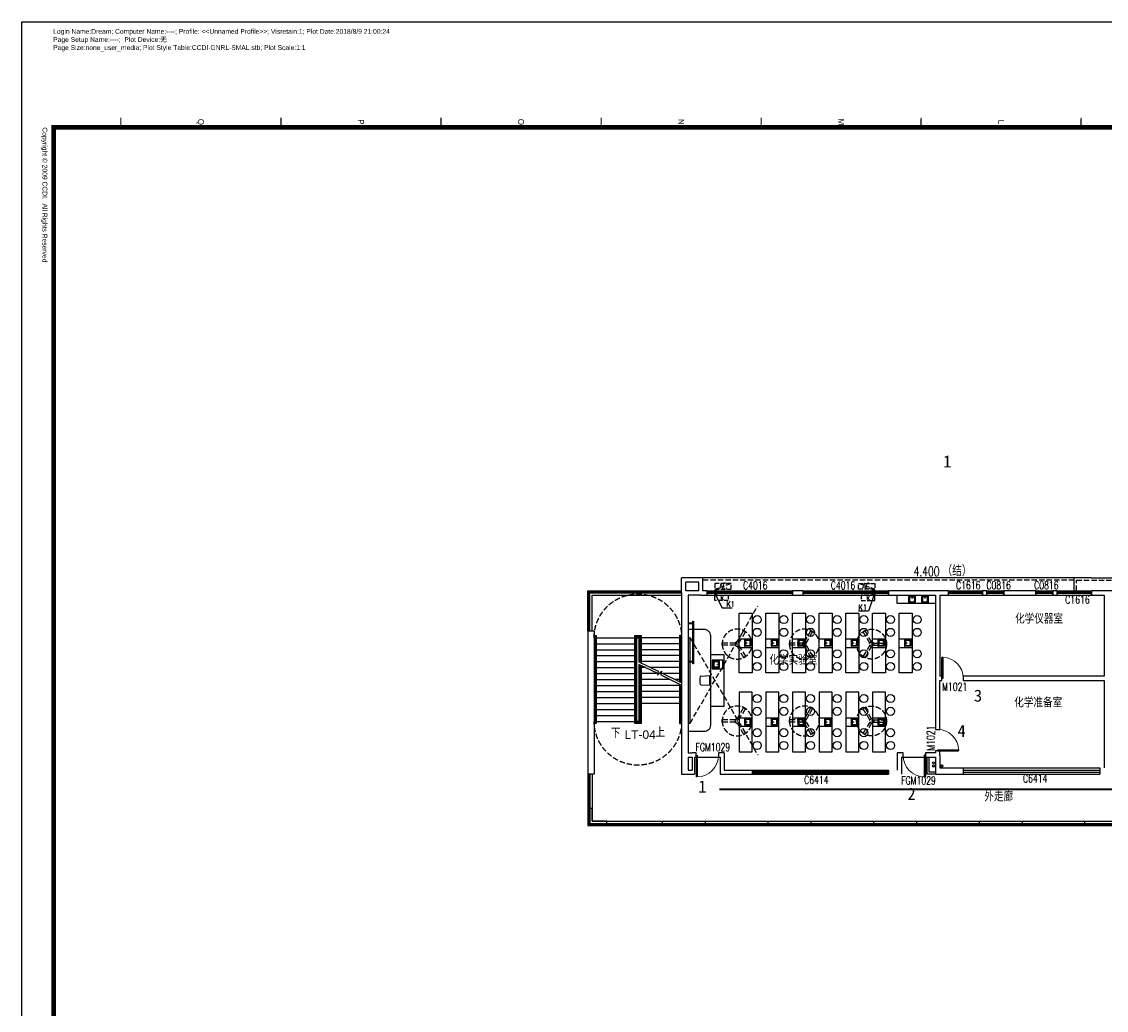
# Model space of a CAD drawing. Extents: x 447078 to 1776277, y 243534 to 519428.
# Drawn here: x 901270 to 952096, y 472886 to 519203 of the extents above; entities that cross this region are included whole.
import ezdxf
from ezdxf.enums import TextEntityAlignment as Align

# ---------------------------------------------------------------- set-up
doc = ezdxf.new("R2010")
doc.units = 0
doc.header["$LTSCALE"] = 1000
doc.header["$MEASUREMENT"] = 0
for name, pattern in [('AP-02-RETAIL$0$DASH', [0.35, 0.25, -0.1]), ('CCDID0GLB00001', [30, 26.5, -1.5, 0.5, -1.5]), ('DASH', [0.35, 0.25, -0.1]), ('HIDDEN3', [1.905, 1.27, -0.635])]:
    doc.linetypes.add(name, pattern=pattern)
doc.layers.get('Defpoints').update_dxf_attribs({"color": 2, "lineweight": 15})
for name, color, linetype in [('A-DOOR', 2, 'Continuous'), ('A-DRAI', 61, 'Continuous'), ('A-EQPM-MECH', 191, 'Continuous'), ('A-FIXT-DASH', 211, 'HIDDEN3'), ('A-FURN', 251, 'Continuous'), ('A-HRAL', 104, 'Continuous'), ('A-HYDR', 1, 'CCDID0GLB00001'), ('A-OVER', 23, 'Continuous'), ('A-STRS', 2, 'Continuous'), ('A-WALL', 140, 'Continuous'), ('A-WIND', 2, 'Continuous'), ('A-WIND-IDEN', 4, 'Continuous'), ('G-0-XREF', 2, 'Continuous'), ('G-ANNO-NOTE', 80, 'Continuous'), ('X-连廊栏杆修改', 43, 'Continuous'), ('图框CCDI_B0GA0+0.00$0$G-ANNO-TEXT', 33, 'Continuous'), ('图框CCDI_B0GA0+0.00$0$G-BORD', 3, 'Continuous'), ('家具', 9, 'Continuous')]:
    doc.layers.add(name, color=color, linetype=linetype)
doc.layers.add('A桥架图层', color=2, linetype='Continuous', lineweight=40)
doc.styles.add('_TCH_DIM', font='SIMPLEX', dxfattribs={"bigfont": 'GBCBIG'})
doc.styles.add('_TCH_WINDOW', font='SIMPLEX', dxfattribs={"height": 3.5, "bigfont": 'GBCBIG'})
doc.styles.add('CCDI_T_G01', font='')
doc.styles.add('CCDI_T_G02', font='simplex.shx', dxfattribs={"width": 0.8, "bigfont": 'zjdz.shx'})
doc.styles.add('CCDI_T_G03', font='')
doc.styles.add('Note$0$CCDI-TOG-02', font='simplex.shx', dxfattribs={"width": 0.8, "bigfont": 'zjdz.shx'})
doc.styles.add('图框CCDI_B0GA0+0.00$0$CCDI_T_G01', font='')
doc.styles.get('CCDI_T_G01').set_extended_font_data('Arial')
doc.styles.get('CCDI_T_G03').set_extended_font_data('SimHei')
doc.styles.get('图框CCDI_B0GA0+0.00$0$CCDI_T_G01').set_extended_font_data('Arial')

# ---------------------------------------------------------------- blocks, each defined once
blk = doc.blocks.new('4500-2')
at = {"layer": 'A-STRS'}
for p, q in [((-2150, 100), (-150, 100)), ((-2150, -180), (-150, -180)), ((-2150, -460), (-150, -460)), ((-2150, -740), (-150, -740)), ((1950, -740), (-50, -740)), ((-2150, -1020), (-150, -1020)), ((-2150, -1300), (-150, -1300)), ((1950, -1020), (-50, -1020)), ((1950, -1300), (-50, -1300)), ((-2150, -1580), (-150, -1580)), ((-2150, -1860), (-150, -1860)), ((1950, -1580), (-50, -1580)), ((1419, -1860), (-50, -1860)), ((1950, -1860), (1648, -1860)), ((-2150, -2140), (-150, -2140)), ((-2150, -2420), (-150, -2420)), ((826, -2140), (-50, -2140)), ((265, -2420), (-50, -2420)), ((1950, -2420), (494, -2420)), ((983, -2140), (889, -2140)), ((1950, -2140), (1071, -2140)), ((-2150, -2700), (-150, -2700)), ((-2150, -2980), (-150, -2980)), ((1950, -2700), (-50, -2700)), ((1950, -2980), (-50, -2980)), ((-2150, -3260), (-150, -3260)), ((-2150, -3540), (-150, -3540)), ((1950, -3260), (-50, -3260)), ((1950, -3540), (-50, -3540)), ((-2150, -3820), (-150, -3820)), ((1950, -3820), (-50, -3820))]:
    blk.add_line(p, q, dxfattribs=at)
for points in [[(-2150, -3920), (-2050, -3920), (-2050, 200), (-2150, 200)], [(-2150, -3870), (-2100, -3870), (-2100, 150), (-2150, 150)], [(50, -2524), (50, 200), (-250, 200), (-250, -3920), (50, -3920), (50, -2635)], [(0, -2548), (0, 150), (-200, 150), (-200, -3870), (0, -3870), (0, -2660)], [(-50, -2573), (-50, 100), (-150, 100), (-150, -3820), (-50, -3820), (-50, -2684)], [(1850, -1651), (1850, 200), (1950, 200)], [(1900, -1627), (1900, 150), (1950, 150)], [(-50, -2684), (847, -2249), (812, -2065), (1005, -2253), (971, -2077), (1950, -1602)], [(1950, -1714), (991, -2179)], [(1950, -3920), (1850, -3920), (1850, -1762)], [(1950, -3870), (1900, -3870), (1900, -1738)], [(827, -2147), (-50, -2573)]]:
    blk.add_lwpolyline(points, dxfattribs=at)
at = {"layer": 'A-STRS', "linetype": 'DASH'}
for centre, start, end in [((-100, 100), 0, 180), ((-100, -3820), 180, 0)]:
    blk.add_arc(centre, 2050, start, end, dxfattribs=at)
blk = doc.blocks.new('图框CCDI_B0GA0+0.00')
at = {"layer": 'Defpoints'}
blk.add_point((0, 0), dxfattribs=at)
at = {"layer": '图框CCDI_B0GA0+0.00$0$G-BORD'}
for p, q in [((3300, 33100), (3050, 33100)), ((3300, 33100), (3050, 33100)), ((3300, 28100), (3050, 28100)), ((3300, 28100), (3050, 28100))]:
    blk.add_line(p, q, dxfattribs=at)
blk.add_lwpolyline([(0, 84100), (118900, 84100), (118900, 0), (0, 0)], close=True, dxfattribs=at)
at = {"layer": '图框CCDI_B0GA0+0.00$0$G-BORD', "const_width": 140}
blk.add_lwpolyline([(3300, 83100), (117900, 83100), (117900, 1000), (3300, 1000)], close=True, dxfattribs=at)
at = {"layer": '图框CCDI_B0GA0+0.00$0$G-BORD', "const_width": 35}
for points in [[(3300, 33100), (3000, 33100)], [(3300, 28100), (3000, 28100)], [(3300, 23100), (3000, 23100)], [(3300, 18100), (3000, 18100)], [(3300, 13100), (3000, 13100)], [(3300, 8100), (3000, 8100)], [(3300, 3100), (3000, 3100)]]:
    blk.add_lwpolyline(points, dxfattribs=at)
at = {"layer": '图框CCDI_B0GA0+0.00$0$G-ANNO-TEXT', "style": '图框CCDI_B0GA0+0.00$0$CCDI_T_G01'}
for s, p in [('L', (3130, 30600)), ('M', (3130, 25600)), ('N', (3130, 20600)), ('O', (3130, 15600)), ('P', (3130, 10600)), ('Q', (3130, 5600))]:
    blk.add_text(s, height=180, dxfattribs=at).set_placement(p, align=Align.MIDDLE_CENTER)
for s, p in [('Login Name:Dream; Computer Name:----; Profile: <<Unnamed Profile>>; Visretain:1; Plot Date:2018/8/9 21:00:24', (378, 985)), ('Page Size:none_user_media; Plot Style Table:CCDI-GNRL-SMAL.stb; Plot Scale:1:1', (883, 982)), ('Page Setup Name:----;  Plot Device:无', (631, 983))]:
    blk.add_text(s, height=150, rotation=90, dxfattribs=at).set_placement(p)
at = {"layer": '图框CCDI_B0GA0+0.00$0$G-ANNO-TEXT', "insert": (3300, 800), "char_height": 150, "width": 6667.42, "attachment_point": 1, "style": '图框CCDI_B0GA0+0.00$0$CCDI_T_G01'}
blk.add_mtext('{\\fArial|b0|i0|c0|p32;Copyright © 2009 CCDI.  All Rights Reserved}', dxfattribs=at)
blk = doc.blocks.new('PSG-LG')
at = {"layer": 'A-DRAI'}
for centre in [(16100, 13341), (16100, 13191)]:
    blk.add_circle(centre, 50, dxfattribs=at)
at = {"layer": 'A-HYDR'}
blk.add_circle((16484, 13191), 50, dxfattribs=at)
at = {"layer": 'A-WALL'}
for points in [[(16200, 12800), (15800, 12800), (15800, 13600)], [(16200, 12900), (15900, 12900), (15900, 13600)]]:
    blk.add_lwpolyline(points, dxfattribs=at)
blk = doc.blocks.new('KT-SWSN')
at = {"layer": 'A-EQPM-MECH', "linetype": 'DASH', "ltscale": 0.8}
blk.add_line((934546, 493315), (935311, 493581), dxfattribs=at)
for points in [[(934546, 493315), (935311, 493315), (935311, 493581), (934546, 493581)], [(935183, 492788), (934546, 492788), (934546, 493038), (935183, 493038)]]:
    blk.add_lwpolyline(points, close=True, dxfattribs=at)
at = {"layer": 'A-EQPM-MECH'}
blk.add_lwpolyline([(934546, 493013), (934646, 493013), (934646, 493263), (934546, 493263)], close=True, dxfattribs=at)
blk.add_lwpolyline([(934596, 493263), (934596, 493013)], dxfattribs=at)
at = {"layer": 'A-FIXT-DASH'}
blk.add_lwpolyline([(934596, 493013), (934887, 492446), (935357, 492446)], dxfattribs=at)
at = {"layer": 'A-EQPM-MECH', "style": '_TCH_DIM', "width": 0.705882}
blk.add_text('AC', height=297.5, dxfattribs=at).set_placement((934762, 493315))
at = {"layer": 'A-EQPM-MECH', "style": 'Note$0$CCDI-TOG-02', "text_generation_flag": 4, "width": 0.8}
blk.add_text('K', height=200, dxfattribs=at).set_placement((934822, 493006))
at = {"layer": 'A-FIXT-DASH', "style": 'CCDI_T_G02', "width": 0.8}
blk.add_text('K1', height=265.8, dxfattribs=at).set_placement((935094, 492483))
blk = doc.blocks.new('dfc-1')
at = {"layer": 'A-FURN', "linetype": 'DASH'}
for p, q in [((0, 100), (306, 630)), ((87, 50), (392, 580)), ((-87, 50), (-698, 50)), ((-87, -50), (-698, -50)), ((0, -100), (306, -630)), ((87, -50), (392, -580))]:
    blk.add_line(p, q, dxfattribs=at)
for radius in [700, 100, 10]:
    blk.add_circle((0, 0), radius, dxfattribs=at)
for start, end in [(55.904, 64.096), (175.904, 184.096), (295.904, 304.096)]:
    blk.add_arc((0, 0), 700, start, end, dxfattribs=at)
blk = doc.blocks.new('sinkt')
at = {"layer": 'A-FURN'}
for p, q in [((101833719, 17376395), (101833219, 17376395)), ((101833219, 17376395), (101833219, 17375995)), ((101833669, 17376345), (101833369, 17376345)), ((101833369, 17376345), (101833369, 17376045)), ((101833369, 17376345), (101833669, 17376345)), ((101833369, 17376329), (101833393, 17376329)), ((101833623, 17376329), (101833393, 17376329)), ((101833403, 17376221), (101833402, 17376216)), ((101833402, 17376216), (101833402, 17376212)), ((101833402, 17376212), (101833402, 17376207)), ((101833402, 17376207), (101833402, 17376204)), ((101833402, 17376204), (101833402, 17376201)), ((101833402, 17376201), (101833402, 17376198)), ((101833402, 17376198), (101833402, 17376196)), ((101833402, 17376196), (101833402, 17376193)), ((101833402, 17376193), (101833402, 17376187)), ((101833402, 17376187), (101833402, 17376181)), ((101833402, 17376181), (101833402, 17376175)), ((101833402, 17376175), (101833402, 17376169)), ((101833404, 17376236), (101833403, 17376230)), ((101833403, 17376230), (101833403, 17376226)), ((101833403, 17376226), (101833403, 17376221)), ((101833405, 17376248), (101833404, 17376242)), ((101833404, 17376242), (101833404, 17376236)), ((101833406, 17376259), (101833405, 17376254)), ((101833405, 17376254), (101833405, 17376248)), ((101833407, 17376269), (101833406, 17376264)), ((101833406, 17376264), (101833406, 17376259)), ((101833408, 17376273), (101833407, 17376269)), ((101833409, 17376278), (101833408, 17376273)), ((101833410, 17376282), (101833409, 17376278)), ((101833412, 17376285), (101833410, 17376282)), ((101833414, 17376288), (101833412, 17376285)), ((101833415, 17376291), (101833414, 17376288)), ((101833418, 17376294), (101833415, 17376291)), ((101833420, 17376296), (101833418, 17376294)), ((101833423, 17376299), (101833420, 17376296)), ((101833425, 17376301), (101833423, 17376299)), ((101833428, 17376303), (101833425, 17376301)), ((101833431, 17376305), (101833428, 17376303)), ((101833435, 17376307), (101833431, 17376305)), ((101833439, 17376309), (101833435, 17376307)), ((101833443, 17376310), (101833439, 17376309)), ((101833448, 17376311), (101833443, 17376310)), ((101833452, 17376312), (101833448, 17376311)), ((101833457, 17376312), (101833452, 17376312)), ((101833463, 17376313), (101833457, 17376312)), ((101833468, 17376314), (101833463, 17376313)), ((101833474, 17376314), (101833468, 17376314)), ((101833479, 17376315), (101833474, 17376314)), ((101833485, 17376315), (101833479, 17376315)), ((101833494, 17376316), (101833485, 17376315)), ((101833503, 17376316), (101833494, 17376316)), ((101833513, 17376316), (101833503, 17376316)), ((101833522, 17376316), (101833513, 17376316)), ((101833532, 17376316), (101833522, 17376316)), ((101833535, 17376316), (101833532, 17376316)), ((101833538, 17376316), (101833535, 17376316)), ((101833541, 17376316), (101833538, 17376316)), ((101833544, 17376316), (101833541, 17376316)), ((101833547, 17376316), (101833544, 17376316)), ((101833552, 17376315), (101833547, 17376316)), ((101833556, 17376315), (101833552, 17376315)), ((101833560, 17376315), (101833556, 17376315)), ((101833564, 17376315), (101833560, 17376315)), ((101833568, 17376314), (101833564, 17376315)), ((101833573, 17376314), (101833568, 17376314)), ((101833578, 17376314), (101833573, 17376314)), ((101833583, 17376313), (101833578, 17376314)), ((101833587, 17376313), (101833583, 17376313)), ((101833592, 17376312), (101833587, 17376313)), ((101833595, 17376312), (101833592, 17376312)), ((101833599, 17376311), (101833595, 17376312)), ((101833602, 17376310), (101833599, 17376311)), ((101833605, 17376309), (101833602, 17376310)), ((101833608, 17376307), (101833605, 17376309)), ((101833611, 17376306), (101833608, 17376307)), ((101833613, 17376304), (101833611, 17376306)), ((101833616, 17376302), (101833613, 17376304)), ((101833618, 17376300), (101833616, 17376302)), ((101833620, 17376297), (101833618, 17376300)), ((101833622, 17376295), (101833620, 17376297)), ((101833624, 17376292), (101833622, 17376295)), ((101833625, 17376290), (101833624, 17376292)), ((101833627, 17376287), (101833625, 17376290)), ((101833628, 17376284), (101833627, 17376287)), ((101833629, 17376280), (101833628, 17376284)), ((101833630, 17376276), (101833629, 17376280)), ((101833631, 17376272), (101833630, 17376276)), ((101833631, 17376268), (101833631, 17376272)), ((101833632, 17376264), (101833631, 17376268)), ((101833633, 17376257), (101833632, 17376264)), ((101833634, 17376250), (101833633, 17376257)), ((101833634, 17376243), (101833634, 17376250)), ((101833635, 17376236), (101833634, 17376243)), ((101833636, 17376229), (101833635, 17376236)), ((101833636, 17376222), (101833636, 17376229)), ((101833637, 17376215), (101833636, 17376222)), ((101833636, 17376176), (101833637, 17376180)), ((101833636, 17376172), (101833636, 17376176)), ((101833637, 17376207), (101833637, 17376215)), ((101833637, 17376200), (101833637, 17376207)), ((101833637, 17376193), (101833637, 17376200)), ((101833637, 17376189), (101833637, 17376193)), ((101833637, 17376184), (101833637, 17376189)), ((101833637, 17376180), (101833637, 17376184)), ((101833654, 17376195), (101833654, 17376298)), ((101833654, 17376195), (101833654, 17376091)), ((101833669, 17376045), (101833669, 17376345)), ((101833669, 17376345), (101833669, 17376045)), ((101833719, 17375995), (101833719, 17376395)), ((101833219, 17375995), (101833719, 17375995)), ((101833369, 17376060), (101833393, 17376060)), ((101833369, 17376045), (101833669, 17376045)), ((101833369, 17376045), (101833393, 17376045)), ((101833623, 17376060), (101833393, 17376060)), ((101833669, 17376045), (101833393, 17376045)), ((101833402, 17376169), (101833403, 17376163)), ((101833403, 17376163), (101833403, 17376157)), ((101833403, 17376157), (101833403, 17376151)), ((101833403, 17376151), (101833404, 17376145)), ((101833404, 17376145), (101833404, 17376139)), ((101833404, 17376139), (101833404, 17376133)), ((101833404, 17376133), (101833405, 17376127)), ((101833405, 17376127), (101833406, 17376121)), ((101833406, 17376121), (101833406, 17376115)), ((101833406, 17376115), (101833408, 17376109)), ((101833408, 17376109), (101833410, 17376103)), ((101833410, 17376103), (101833412, 17376099)), ((101833412, 17376099), (101833414, 17376095)), ((101833414, 17376095), (101833417, 17376091)), ((101833417, 17376091), (101833420, 17376088)), ((101833420, 17376088), (101833424, 17376085)), ((101833424, 17376085), (101833430, 17376082)), ((101833430, 17376082), (101833436, 17376079)), ((101833436, 17376079), (101833443, 17376077)), ((101833443, 17376077), (101833450, 17376076)), ((101833450, 17376076), (101833457, 17376075)), ((101833457, 17376075), (101833464, 17376075)), ((101833464, 17376075), (101833472, 17376074)), ((101833472, 17376074), (101833479, 17376074)), ((101833479, 17376074), (101833486, 17376074)), ((101833486, 17376074), (101833493, 17376074)), ((101833493, 17376074), (101833501, 17376073)), ((101833501, 17376073), (101833509, 17376073)), ((101833509, 17376073), (101833516, 17376073)), ((101833516, 17376073), (101833524, 17376073)), ((101833524, 17376073), (101833531, 17376073)), ((101833531, 17376073), (101833538, 17376074)), ((101833538, 17376074), (101833545, 17376074)), ((101833545, 17376074), (101833552, 17376074)), ((101833552, 17376074), (101833558, 17376075)), ((101833558, 17376075), (101833565, 17376075)), ((101833565, 17376075), (101833570, 17376076)), ((101833570, 17376076), (101833575, 17376076)), ((101833575, 17376076), (101833580, 17376076)), ((101833580, 17376076), (101833585, 17376077)), ((101833585, 17376077), (101833590, 17376077)), ((101833590, 17376077), (101833593, 17376078)), ((101833593, 17376078), (101833597, 17376078)), ((101833597, 17376078), (101833600, 17376079)), ((101833600, 17376079), (101833604, 17376081)), ((101833604, 17376081), (101833607, 17376082)), ((101833607, 17376082), (101833609, 17376083)), ((101833609, 17376083), (101833611, 17376085)), ((101833611, 17376085), (101833613, 17376086)), ((101833613, 17376086), (101833615, 17376088)), ((101833615, 17376088), (101833617, 17376090)), ((101833617, 17376090), (101833619, 17376093)), ((101833619, 17376093), (101833622, 17376095)), ((101833622, 17376095), (101833624, 17376098)), ((101833624, 17376098), (101833626, 17376101)), ((101833626, 17376101), (101833627, 17376105)), ((101833627, 17376105), (101833629, 17376109)), ((101833629, 17376109), (101833630, 17376114)), ((101833630, 17376114), (101833631, 17376118)), ((101833631, 17376123), (101833632, 17376128)), ((101833631, 17376118), (101833631, 17376123)), ((101833632, 17376131), (101833633, 17376135)), ((101833632, 17376128), (101833632, 17376131)), ((101833633, 17376135), (101833634, 17376139)), ((101833634, 17376142), (101833635, 17376146)), ((101833634, 17376139), (101833634, 17376142)), ((101833635, 17376151), (101833636, 17376156)), ((101833635, 17376146), (101833635, 17376151)), ((101833636, 17376167), (101833636, 17376172)), ((101833636, 17376161), (101833636, 17376167)), ((101833636, 17376156), (101833636, 17376161))]:
    blk.add_line(p, q, dxfattribs=at)
for centre, radius in [((101833393, 17376314), 9.18), ((101833457, 17376195), 15.3)]:
    blk.add_circle(centre, radius, dxfattribs=at)
for centre, start, end in [((101833623, 17376298), 0, 90), ((101833623, 17376091), 270, 0)]:
    blk.add_arc(centre, 30.9, start, end, dxfattribs=at)
blk = doc.blocks.new('CHAIR4')
at = {"layer": 'A-FURN'}
for p, q in [((-449, 226), (0, 248)), ((0, 248), (0, -248)), ((-449, -226), (0, -248))]:
    blk.add_line(p, q, dxfattribs=at)
for centre, radius, start, end in [((267, 0), 767, 164.2925, 195.7075), ((-447, 201), 25, 92.8624, 164.2925), ((-447, -201), 25, 195.7075, 267.1376)]:
    blk.add_arc(centre, radius, start, end, dxfattribs=at)
blk = doc.blocks.new('sinks')
at = {"layer": 'A-FURN'}
for p, q in [((101861908, 17372404), (101861908, 17372383)), ((101861908, 17372154), (101861908, 17372383)), ((101862158, 17372154), (101861908, 17372154)), ((101861921, 17372192), (101861921, 17372404)), ((101861933, 17372318), (101861932, 17372312)), ((101861932, 17372312), (101861932, 17372306)), ((101861932, 17372306), (101861932, 17372300)), ((101861932, 17372300), (101861932, 17372294)), ((101861932, 17372294), (101861932, 17372287)), ((101861932, 17372287), (101861932, 17372281)), ((101861932, 17372281), (101861932, 17372275)), ((101861932, 17372275), (101861932, 17372269)), ((101861932, 17372269), (101861932, 17372263)), ((101861932, 17372263), (101861932, 17372257)), ((101861932, 17372257), (101861933, 17372252)), ((101861934, 17372336), (101861933, 17372330)), ((101861933, 17372330), (101861933, 17372324)), ((101861933, 17372324), (101861933, 17372318)), ((101861933, 17372252), (101861933, 17372246)), ((101861933, 17372246), (101861933, 17372240)), ((101861933, 17372240), (101861934, 17372236)), ((101861935, 17372342), (101861934, 17372336)), ((101861934, 17372236), (101861934, 17372232)), ((101861934, 17372232), (101861934, 17372228)), ((101861934, 17372228), (101861935, 17372224)), ((101861937, 17372348), (101861935, 17372342)), ((101861935, 17372224), (101861935, 17372220)), ((101861935, 17372220), (101861935, 17372217)), ((101861935, 17372217), (101861936, 17372214)), ((101861936, 17372214), (101861937, 17372211)), ((101861939, 17372353), (101861937, 17372348)), ((101861937, 17372211), (101861938, 17372208)), ((101861938, 17372208), (101861939, 17372206)), ((101861942, 17372358), (101861939, 17372353)), ((101861939, 17372206), (101861940, 17372204)), ((101861940, 17372204), (101861941, 17372202)), ((101861941, 17372202), (101861943, 17372200)), ((101861944, 17372361), (101861942, 17372358)), ((101861943, 17372200), (101861944, 17372199)), ((101861947, 17372364), (101861944, 17372361)), ((101861944, 17372199), (101861946, 17372197)), ((101861946, 17372197), (101861948, 17372195)), ((101862033, 17372167), (101861946, 17372167)), ((101861950, 17372366), (101861947, 17372364)), ((101861948, 17372195), (101861950, 17372193)), ((101861953, 17372368), (101861950, 17372366)), ((101861950, 17372193), (101861953, 17372191)), ((101861956, 17372370), (101861953, 17372368)), ((101861953, 17372191), (101861955, 17372190)), ((101861955, 17372190), (101861958, 17372189)), ((101861961, 17372371), (101861956, 17372370)), ((101861958, 17372189), (101861962, 17372187)), ((101861966, 17372372), (101861961, 17372371)), ((101861962, 17372187), (101861965, 17372186)), ((101861965, 17372186), (101861969, 17372186)), ((101861971, 17372373), (101861966, 17372372)), ((101861969, 17372186), (101861973, 17372185)), ((101861976, 17372374), (101861971, 17372373)), ((101861973, 17372185), (101861977, 17372185)), ((101861981, 17372374), (101861976, 17372374)), ((101861977, 17372185), (101861980, 17372184)), ((101861980, 17372184), (101861983, 17372184)), ((101861986, 17372374), (101861981, 17372374)), ((101861983, 17372184), (101861986, 17372183)), ((101861991, 17372375), (101861986, 17372374)), ((101861986, 17372183), (101861989, 17372183)), ((101861989, 17372183), (101861992, 17372182)), ((101861997, 17372375), (101861991, 17372375)), ((101861992, 17372182), (101861997, 17372182)), ((101862002, 17372375), (101861997, 17372375)), ((101861997, 17372182), (101862001, 17372182)), ((101862001, 17372182), (101862005, 17372181)), ((101862007, 17372376), (101862002, 17372375)), ((101862005, 17372181), (101862009, 17372181)), ((101862012, 17372376), (101862007, 17372376)), ((101862009, 17372181), (101862014, 17372181)), ((101862017, 17372376), (101862012, 17372376)), ((101862014, 17372181), (101862017, 17372181)), ((101862021, 17372376), (101862017, 17372376)), ((101862017, 17372181), (101862021, 17372181)), ((101862026, 17372376), (101862021, 17372376)), ((101862021, 17372181), (101862024, 17372180)), ((101862024, 17372180), (101862028, 17372180)), ((101862031, 17372376), (101862026, 17372376)), ((101862028, 17372180), (101862031, 17372180)), ((101862034, 17372376), (101862031, 17372376)), ((101862031, 17372180), (101862037, 17372180)), ((101862033, 17372167), (101862119, 17372167)), ((101862036, 17372376), (101862034, 17372376)), ((101862038, 17372376), (101862036, 17372376)), ((101862037, 17372180), (101862043, 17372180)), ((101862041, 17372376), (101862038, 17372376)), ((101862043, 17372376), (101862041, 17372376)), ((101862047, 17372376), (101862043, 17372376)), ((101862043, 17372180), (101862050, 17372180)), ((101862051, 17372376), (101862047, 17372376)), ((101862050, 17372180), (101862056, 17372181)), ((101862055, 17372376), (101862051, 17372376)), ((101862059, 17372376), (101862055, 17372376)), ((101862056, 17372181), (101862062, 17372181)), ((101862063, 17372375), (101862059, 17372376)), ((101862062, 17372181), (101862068, 17372182)), ((101862067, 17372375), (101862063, 17372375)), ((101862072, 17372374), (101862067, 17372375)), ((101862068, 17372182), (101862073, 17372183)), ((101862077, 17372374), (101862072, 17372374)), ((101862073, 17372183), (101862079, 17372183)), ((101862082, 17372373), (101862077, 17372374)), ((101862079, 17372183), (101862085, 17372184)), ((101862087, 17372373), (101862082, 17372373)), ((101862085, 17372184), (101862090, 17372185)), ((101862091, 17372373), (101862087, 17372373)), ((101862090, 17372185), (101862094, 17372185)), ((101862094, 17372372), (101862091, 17372373)), ((101862098, 17372371), (101862094, 17372372)), ((101862094, 17372185), (101862097, 17372185)), ((101862097, 17372185), (101862101, 17372186)), ((101862102, 17372371), (101862098, 17372371)), ((101862101, 17372186), (101862104, 17372187)), ((101862106, 17372369), (101862102, 17372371)), ((101862104, 17372187), (101862107, 17372188)), ((101862108, 17372368), (101862106, 17372369)), ((101862107, 17372188), (101862110, 17372189)), ((101862111, 17372367), (101862108, 17372368)), ((101862110, 17372189), (101862112, 17372190)), ((101862113, 17372365), (101862111, 17372367)), ((101862112, 17372190), (101862114, 17372192)), ((101862115, 17372363), (101862113, 17372365)), ((101862114, 17372192), (101862116, 17372193)), ((101862117, 17372361), (101862115, 17372363)), ((101862116, 17372193), (101862119, 17372195)), ((101862120, 17372359), (101862117, 17372361)), ((101862119, 17372195), (101862120, 17372197)), ((101862122, 17372357), (101862120, 17372359)), ((101862120, 17372197), (101862122, 17372198)), ((101862123, 17372354), (101862122, 17372357)), ((101862122, 17372198), (101862124, 17372200)), ((101862125, 17372352), (101862123, 17372354)), ((101862124, 17372200), (101862125, 17372202)), ((101862127, 17372349), (101862125, 17372352)), ((101862125, 17372202), (101862127, 17372204)), ((101862128, 17372345), (101862127, 17372349)), ((101862127, 17372204), (101862128, 17372207)), ((101862129, 17372342), (101862128, 17372345)), ((101862128, 17372207), (101862129, 17372210)), ((101862130, 17372338), (101862129, 17372342)), ((101862129, 17372210), (101862130, 17372212)), ((101862130, 17372334), (101862130, 17372338)), ((101862131, 17372330), (101862130, 17372334)), ((101862130, 17372215), (101862131, 17372218)), ((101862130, 17372212), (101862130, 17372215)), ((101862132, 17372326), (101862131, 17372330)), ((101862131, 17372222), (101862132, 17372226)), ((101862131, 17372218), (101862131, 17372222)), ((101862132, 17372321), (101862132, 17372326)), ((101862132, 17372317), (101862132, 17372321)), ((101862133, 17372312), (101862132, 17372317)), ((101862132, 17372234), (101862133, 17372238)), ((101862132, 17372230), (101862132, 17372234)), ((101862132, 17372226), (101862132, 17372230)), ((101862133, 17372307), (101862133, 17372312)), ((101862134, 17372300), (101862133, 17372307)), ((101862133, 17372252), (101862134, 17372255)), ((101862133, 17372248), (101862133, 17372252)), ((101862133, 17372245), (101862133, 17372248)), ((101862133, 17372241), (101862133, 17372245)), ((101862133, 17372238), (101862133, 17372241)), ((101862134, 17372292), (101862134, 17372300)), ((101862134, 17372284), (101862134, 17372292)), ((101862134, 17372276), (101862134, 17372284)), ((101862134, 17372268), (101862134, 17372276)), ((101862134, 17372266), (101862134, 17372268)), ((101862134, 17372263), (101862134, 17372266)), ((101862134, 17372260), (101862134, 17372263)), ((101862134, 17372258), (101862134, 17372260)), ((101862134, 17372255), (101862134, 17372258)), ((101862145, 17372192), (101862145, 17372404)), ((101862158, 17372404), (101862158, 17372154))]:
    blk.add_line(p, q, dxfattribs=at)
blk.add_lwpolyline([(101862158, 17372404), (101861908, 17372404)], dxfattribs=at)
for centre, radius in [((101862033, 17372330), 12.8), ((101862132, 17372383), 7.65)]:
    blk.add_circle(centre, radius, dxfattribs=at)
for centre, start, end in [((101861946, 17372192), 180, 270), ((101862119, 17372192), 270, 0)]:
    blk.add_arc(centre, 25.7, start, end, dxfattribs=at)
blk = doc.blocks.new('HXSYS')
at = {"layer": 'A-FURN'}
for p, q in [((700, 2050), (1300, 2050)), ((1950, 2050), (2550, 2050)), ((3200, 2050), (3800, 2050)), ((4450, 2050), (5050, 2050)), ((5700, 2050), (6300, 2050)), ((6950, 2050), (7550, 2050)), ((8200, 2050), (8800, 2050)), ((700, 1650), (1300, 1650)), ((1950, 1650), (2550, 1650)), ((3200, 1650), (3800, 1650)), ((4450, 1650), (5050, 1650)), ((5700, 1650), (6300, 1650)), ((6950, 1650), (7550, 1650)), ((8200, 1650), (8800, 1650)), ((700, -1650), (1300, -1650)), ((1950, -1650), (2550, -1650)), ((3200, -1650), (3800, -1650)), ((4450, -1650), (5050, -1650)), ((5700, -1650), (6300, -1650)), ((6950, -1650), (7550, -1650)), ((700, -2050), (1300, -2050)), ((1950, -2050), (2550, -2050)), ((3200, -2050), (3800, -2050)), ((4450, -2050), (5050, -2050)), ((5700, -2050), (6300, -2050)), ((6950, -2050), (7550, -2050))]:
    blk.add_line(p, q, dxfattribs=at)
for points in [[(1300, 3250), (1300, 450), (700, 450), (700, 3250)], [(2550, 3250), (2550, 450), (1950, 450), (1950, 3250)], [(3800, 3250), (3800, 450), (3200, 450), (3200, 3250)], [(5050, 3250), (5050, 450), (4450, 450), (4450, 3250)], [(6300, 3250), (6300, 450), (5700, 450), (5700, 3250)], [(7550, 3250), (7550, 450), (6950, 450), (6950, 3250)], [(8800, 3250), (8800, 450), (8200, 450), (8200, 3250)], [(-1700, 2785), (-1700, 2765), (-1470, 2765), (-1470, 2785)], [(-1450, 2875), (-1450, 875), (-1470, 875), (-1470, 2875)], [(-1600, -1900), (-1600, 2100), (-1700, 2100), (-1700, -1900)], [(0, 1300), (-650, 1300), (-650, -1100), (0, -1100)], [(-1700, 985), (-1700, 965), (-1470, 965), (-1470, 985)], [(1300, -3250), (1300, -450), (700, -450), (700, -3250)], [(2550, -3250), (2550, -450), (1950, -450), (1950, -3250)], [(3800, -3250), (3800, -450), (3200, -450), (3200, -3250)], [(5050, -3250), (5050, -450), (4450, -450), (4450, -3250)], [(6300, -3250), (6300, -450), (5700, -450), (5700, -3250)], [(7550, -3250), (7550, -450), (6950, -450), (6950, -3250)]]:
    blk.add_lwpolyline(points, close=True, dxfattribs=at)
for centre in [(1540, 2950), (2790, 2950), (4040, 2950), (5290, 2950), (6540, 2950), (7790, 2950), (9040, 2950), (1540, 2350), (2790, 2350), (4040, 2350), (5290, 2350), (6540, 2350), (7790, 2350), (9040, 2350), (1540, 1350), (2790, 1350), (4040, 1350), (5290, 1350), (6540, 1350), (7790, 1350), (9040, 1350), (1540, 750), (2790, 750), (4040, 750), (5290, 750), (6540, 750), (7790, 750), (9040, 750), (1540, -750), (2790, -750), (4040, -750), (5290, -750), (6540, -750), (7790, -750), (1540, -1350), (2790, -1350), (4040, -1350), (5290, -1350), (6540, -1350), (7790, -1350), (1540, -2350), (2790, -2350), (4040, -2350), (5290, -2350), (6540, -2350), (7790, -2350), (1540, -2950), (2790, -2950), (4040, -2950), (5290, -2950), (6540, -2950), (7790, -2950)]:
    blk.add_circle(centre, 190, dxfattribs=at)
at = {"layer": '家具', "linetype": 'DASH'}
for points in [[(-1600, -1900), (1572, 3594)], [(-1600, 2100), (1572, -3394)]]:
    blk.add_lwpolyline(points, dxfattribs=at)
at = {"layer": '家具'}
blk.add_lwpolyline([(-1700, 2500), (-950, 2500, -0.414214), (-650, 2200), (-650, -2000, -0.414214), (-950, -2300), (-1700, -2300)], format="xyb", dxfattribs=at)
at = {"layer": 'A-FURN', "extrusion": (0, 0, -1), "zscale": -1, "rotation": 180}
for p in [(-600, 1800), (-3750, 1800), (-600, -1800), (-3750, -1800)]:
    blk.add_blockref('dfc-1', p, dxfattribs=at)
at = {"layer": 'A-FURN', "rotation": 180}
for name, p in [('dfc-1', (6900, 1800)), ('sinkt', (101833144, 17377045)), ('dfc-1', (6900, -1800))]:
    blk.add_blockref(name, p, dxfattribs=at)
at = {"layer": 'A-FURN', "xscale": 1.19999985396862, "yscale": 1.19999985396862, "zscale": 1.19999985396862, "rotation": 90}
for p in [(20847832, -122232575), (20849082, -122232575), (20850332, -122232575), (20851582, -122232575), (20852832, -122232575), (20854082, -122232575), (20855332, -122232575), (20847832, -122236275), (20849082, -122236275), (20850332, -122236275), (20851582, -122236275), (20852832, -122236275), (20854082, -122236275)]:
    blk.add_blockref('sinks', p, dxfattribs=at)
at = {"layer": 'A-FURN', "xscale": 0.9000000059604645, "yscale": 0.9000000059604645, "zscale": 0.9000000059604645}
blk.add_blockref('CHAIR4', (-700, 100), dxfattribs=at)
blk = doc.blocks.new('bc-kty')
at = {"layer": 'A-EQPM-MECH', "linetype": 'DASH', "ltscale": 0.8}
blk.add_line((100, 176), (-665, 443), dxfattribs=at)
for points in [[(100, 176), (-665, 176), (-665, 443), (100, 443)], [(-538, -350), (100, -350), (100, -100), (-538, -100)]]:
    blk.add_lwpolyline(points, close=True, dxfattribs=at)
at = {"layer": 'A-EQPM-MECH'}
blk.add_lwpolyline([(100, -125), (0, -125), (0, 125), (100, 125)], close=True, dxfattribs=at)
blk.add_lwpolyline([(50, 125), (50, -125)], dxfattribs=at)
at = {"layer": 'A-FIXT-DASH'}
blk.add_lwpolyline([(50, -125), (-194, -849), (-664, -849)], dxfattribs=at)
at = {"layer": 'A-EQPM-MECH', "style": '_TCH_DIM', "width": 0.705882}
blk.add_text('AC', height=297.5, dxfattribs=at).set_placement((-487, 176))
at = {"layer": 'A-EQPM-MECH', "style": 'Note$0$CCDI-TOG-02', "text_generation_flag": 4, "width": 0.8}
blk.add_text('K', height=200, dxfattribs=at).set_placement((-284, -132))
at = {"layer": 'A-FIXT-DASH', "style": 'CCDI_T_G02', "width": 0.8}
blk.add_text('K1', height=265.8, dxfattribs=at).set_placement((-664, -812))
blk = doc.blocks.new('LGEET2423')
at = {"layer": 'X-连廊栏杆修改'}
blk.add_lwpolyline([(900, 0), (900, 200), (200, 200), (200, 800), (0, 800)], dxfattribs=at)
for points in [[(3500, 200), (5500, 200), (5500, 0), (3500, 0)], [(8450, 200), (10450, 200), (10450, 0), (8450, 0)], [(13400, 200), (15400, 200), (15400, 0), (13400, 0)], [(18350, 200), (20350, 200), (20350, 0), (18350, 0)], [(23300, 200), (25300, 200), (25300, 0), (23300, 0)]]:
    blk.add_lwpolyline(points, close=True, dxfattribs=at)
blk = doc.blocks.new('$DorLib2D$00000001')
for p, q in [((0.45, 0.975), (0.5, 0.975)), ((0.45, 0), (0.45, 0.975)), ((0.5, 0), (0.5, 0.975)), ((0.5, 0), (0.45, 0))]:
    blk.add_line(p, q)
at = {"lineweight": 13}
blk.add_arc((0.475, 0), 0.975, 91.4693, 180, dxfattribs=at)
blk = doc.blocks.new('$TCHSYS$WIN2D')
for p, q in [((-0.5, 0.5), (0.5, 0.5)), ((-0.5, 0.5), (-0.5, -0.5)), ((0.5, 0.5), (0.5, -0.5)), ((0.5, 0.167), (-0.5, 0.167)), ((0.5, -0.167), (-0.5, -0.167)), ((-0.5, -0.5), (0.5, -0.5))]:
    blk.add_line(p, q)

msp = doc.modelspace()

# ---------------------------------------------------------------- linework, layer by layer
at = {"layer": 'A-DOOR'}
for p, q in [((932870.6, 484741.4), (933920.6, 484741.4)), ((942570.6, 484741.4), (943620.6, 484741.4))]:
    msp.add_line(p, q, dxfattribs=at)
at = {"layer": 'A-FURN'}
msp.add_lwpolyline([(944095.6, 492341.4), (944095.6, 491941.4), (942295.6, 491941.4), (942295.6, 492341.4)], dxfattribs=at)
at = {"layer": 'A-HRAL'}
for points in [[(927845.6, 490641.4), (927845.6, 492491.4), (932195.6, 492491.4)], [(927845.6, 490641.4), (927845.6, 492491.4), (932195.6, 492491.4)], [(927895.6, 490641.4), (927895.6, 492441.4), (932195.6, 492441.4)], [(927895.6, 490641.4), (927895.6, 492441.4), (932195.6, 492441.4)], [(927845.6, 483941.4), (927845.6, 481591.4), (984795.6, 481591.4)], [(927895.6, 483941.4), (927895.6, 481641.4), (984795.6, 481641.4)]]:
    msp.add_lwpolyline(points, dxfattribs=at)
at = {"layer": 'A-OVER'}
for p, q in [((951395.6, 493141.4), (933195.6, 493141.4)), ((950595.6, 492541.4), (950595.6, 493141.4)), ((951395.6, 493141.4), (989795.6, 493141.4))]:
    msp.add_line(p, q, dxfattribs=at)
at = {"layer": 'A-OVER', "linetype": 'AP-02-RETAIL$0$DASH'}
for p, q in [((950595.6, 493041.4), (933195.6, 493041.4)), ((950695.6, 493041.4), (989795.6, 493041.4)), ((950695.6, 492541.4), (950695.6, 493041.4))]:
    msp.add_line(p, q, dxfattribs=at)
at = {"layer": 'A-OVER'}
for points in [[(927795.6, 490641.4), (927795.6, 492541.4), (932195.6, 492541.4)], [(927795.6, 490641.4), (927795.6, 492541.4), (932195.6, 492541.4)], [(927995.6, 490641.4), (927995.6, 492341.4), (932195.6, 492341.4)], [(927795.6, 483941.4), (927795.6, 481541.4), (984795.6, 481541.4)], [(927995.6, 483941.4), (927995.6, 481741.4), (928695.6, 481741.4)], [(927995.6, 483941.4), (927995.6, 481741.4), (984795.6, 481741.4)], [(931295.6, 481741.4), (933295.6, 481741.4)], [(936245.6, 481741.4), (938245.6, 481741.4)], [(941195.6, 481741.4), (943195.6, 481741.4)], [(946145.6, 481741.4), (948145.6, 481741.4)], [(951095.6, 481741.4), (953095.6, 481741.4)]]:
    msp.add_lwpolyline(points, dxfattribs=at)
at = {"layer": 'A-WALL'}
for p, q in [((932195.6, 492441.4), (932195.6, 493141.4)), ((933195.6, 493141.4), (932195.6, 493141.4)), ((933195.6, 492541.4), (933195.6, 493141.4)), ((932395.6, 492541.4), (932395.6, 492941.4)), ((932995.6, 492941.4), (932395.6, 492941.4)), ((932995.6, 492541.4), (932395.6, 492541.4)), ((932995.6, 492541.4), (932995.6, 492941.4)), ((933395.6, 492541.4), (933195.6, 492541.4)), ((933395.6, 492341.4), (933395.6, 492541.4)), ((937895.6, 492541.4), (937395.6, 492541.4)), ((937395.6, 492541.4), (937395.6, 492341.4)), ((937895.6, 492341.4), (937895.6, 492541.4)), ((944195.6, 492541.4), (941895.6, 492541.4)), ((941895.6, 492541.4), (941895.6, 492341.4)), ((944695.6, 492541.4), (944195.6, 492541.4)), ((944695.6, 492341.4), (944695.6, 492541.4)), ((946495.6, 492541.4), (946295.6, 492541.4)), ((946295.6, 492541.4), (946295.6, 492341.4)), ((946495.6, 492341.4), (946495.6, 492541.4)), ((948795.6, 492541.4), (947295.6, 492541.4)), ((947295.6, 492541.4), (947295.6, 492341.4)), ((948795.6, 492341.4), (948795.6, 492541.4)), ((949795.6, 492541.4), (949595.6, 492541.4)), ((949595.6, 492541.4), (949595.6, 492341.4)), ((949795.6, 492341.4), (949795.6, 492541.4)), ((952095.6, 492541.4), (951395.6, 492541.4)), ((951395.6, 492541.4), (951395.6, 492341.4)), ((952795.6, 492541.4), (952095.6, 492541.4)), ((932195.6, 492441.4), (932195.6, 492441.4)), ((932195.6, 492441.4), (932195.6, 484841.4)), ((932495.6, 492341.4), (932495.6, 484941.4)), ((933095.6, 492341.4), (932495.6, 492341.4)), ((933095.6, 492341.4), (933395.6, 492341.4)), ((937395.6, 492341.4), (937895.6, 492341.4)), ((941895.6, 492341.4), (944095.6, 492341.4)), ((944095.6, 492341.4), (944095.6, 488441.4)), ((944295.6, 492341.4), (944295.6, 488541.4)), ((944295.6, 492341.4), (944695.6, 492341.4)), ((946295.6, 492341.4), (946495.6, 492341.4)), ((947295.6, 492341.4), (948795.6, 492341.4)), ((949595.6, 492341.4), (949795.6, 492341.4)), ((951395.6, 492341.4), (951995.6, 492341.4)), ((951995.6, 492341.4), (951995.6, 488541.4)), ((927795.6, 490641.4), (927795.6, 483941.4)), ((928095.6, 490641.4), (927795.6, 490641.4)), ((928095.6, 490641.4), (928095.6, 483941.4)), ((944095.6, 488441.4), (944095.6, 486041.4)), ((944395.6, 488541.4), (944295.6, 488541.4)), ((944395.6, 488341.4), (944395.6, 488541.4)), ((951995.6, 488541.4), (945395.6, 488541.4)), ((945395.6, 488541.4), (945395.6, 488341.4)), ((944295.6, 488341.4), (944395.6, 488341.4)), ((944295.6, 486041.4), (944295.6, 488341.4)), ((945395.6, 488341.4), (951995.6, 488341.4)), ((951995.6, 488341.4), (951995.6, 484241.4)), ((944095.6, 486041.4), (944295.6, 486041.4)), ((932495.6, 484941.4), (932695.6, 484941.4)), ((932870.6, 484941.4), (932695.6, 484941.4)), ((932870.6, 484741.4), (932870.6, 484941.4)), ((934195.6, 484941.4), (933920.6, 484941.4)), ((933920.6, 484941.4), (933920.6, 484741.4)), ((934195.6, 484941.4), (934195.6, 484141.4)), ((942295.6, 484941.4), (942295.6, 484141.4)), ((942570.6, 484941.4), (942295.6, 484941.4)), ((942570.6, 484741.4), (942570.6, 484941.4)), ((944095.6, 484941.4), (943620.6, 484941.4)), ((943620.6, 484941.4), (943620.6, 484741.4)), ((944295.6, 485041.4), (944095.6, 485041.4)), ((944095.6, 485041.4), (944095.6, 484941.4)), ((944295.6, 484841.4), (944295.6, 485041.4)), ((932195.6, 484841.4), (932195.6, 483941.4)), ((932495.6, 484741.4), (932495.6, 484141.4)), ((932495.6, 484741.4), (932695.6, 484741.4)), ((932695.6, 484741.4), (932695.6, 484141.4)), ((932795.6, 484741.4), (932795.6, 483941.4)), ((932795.6, 484741.4), (932870.6, 484741.4)), ((933920.6, 484741.4), (933995.6, 484741.4)), ((933995.6, 484741.4), (933995.6, 483941.4)), ((942495.6, 484741.4), (942495.6, 483941.4)), ((942495.6, 484741.4), (942570.6, 484741.4)), ((943620.6, 484741.4), (944095.6, 484741.4)), ((944095.6, 484741.4), (944095.6, 483941.4)), ((944295.6, 484841.4), (944295.6, 484241.4)), ((928095.6, 483941.4), (927795.6, 483941.4)), ((932195.6, 483941.4), (932795.6, 483941.4)), ((932495.6, 484141.4), (932695.6, 484141.4)), ((933995.6, 483941.4), (935495.6, 483941.4)), ((934195.6, 484141.4), (935495.6, 484141.4)), ((944095.6, 483941.4), (945395.6, 483941.4)), ((944295.6, 484241.4), (945395.6, 484241.4))]:
    msp.add_line(p, q, dxfattribs=at)
at = {"layer": 'A-WIND'}
for p, q in [((935495.6, 484141.4), (935495.6, 483941.4)), ((935495.6, 484141.4), (941895.6, 484141.4)), ((935495.6, 484074.7), (941895.6, 484074.7)), ((935495.6, 484008.1), (941895.6, 484008.1)), ((935495.6, 483941.4), (941895.6, 483941.4)), ((941895.6, 484141.4), (941895.6, 483941.4)), ((945395.6, 484241.4), (945395.6, 483941.4)), ((945395.6, 484241.4), (951795.6, 484241.4)), ((945395.6, 484141.4), (951795.6, 484141.4)), ((945395.6, 484041.4), (951795.6, 484041.4)), ((945395.6, 483941.4), (951795.6, 483941.4)), ((951795.6, 484241.4), (951795.6, 483941.4))]:
    msp.add_line(p, q, dxfattribs=at)
at = {"layer": 'A桥架图层'}
msp.add_line((933972.6, 483250.5), (992195.7, 483250.5), dxfattribs=at)

# ---------------------------------------------------------------- block references
at = {"layer": 'A-DOOR'}
for p, xscale, yscale, zscale, rotation in [((944895.6, 488441.4), 1000, -1000, 1000, 179.9999999947044), ((944195.6, 485541.4), 1000, 1000, 1000, 270), ((933395.6, 484841.4), -1050, -1050, -1050, 359.9999999998689), ((943095.6, 484841.4), 1050, -1050, 1050, 359.9999999998684)]:
    msp.add_blockref('$DorLib2D$00000001', p, dxfattribs=dict(at, xscale=xscale, yscale=yscale, zscale=zscale, rotation=rotation))
at = {"layer": 'A-EQPM-MECH'}
msp.add_blockref('KT-SWSN', (-800, -697), dxfattribs=at)
at = {"layer": 'A-FURN', "xscale": 1.19999985396862, "yscale": 1.19999985396862, "zscale": 1.19999985396862}
for p in [(-121291429, -20354590.7), (-121290829, -20354590.7)]:
    msp.add_blockref('sinks', p, dxfattribs=at)
at = {"layer": 'A-WALL'}
for name, p in [('bc-kty', (941145.6, 492441.4)), ('HXSYS', (934195.6, 488241.4)), ('LGEET2423', (927795.6, 481541.4))]:
    msp.add_blockref(name, p, dxfattribs=at)
at = {"layer": 'A-WIND', "yscale": 200}
for p, xscale, zscale, rotation in [((935395.6, 492441.4), -4000, -4000, 179.999999999811), ((939895.6, 492441.4), -4000, -4000, 179.999999999811), ((945495.6, 492441.4), -1600, -1600, 179.9999999998109), ((946895.6, 492441.4), -800, -800, 179.9999999998109), ((949195.6, 492441.4), -800, -800, 179.9999999998109), ((950595.6, 492441.4), -1600, -1600, 179.9999999998109)]:
    msp.add_blockref('$TCHSYS$WIN2D', p, dxfattribs=dict(at, xscale=xscale, zscale=zscale, rotation=rotation))
at = {"layer": 'G-0-XREF', "xscale": 1.5, "yscale": 1.5, "zscale": 1.5, "rotation": 270}
msp.add_blockref('图框CCDI_B0GA0+0.00', (901270.2, 519203.4), dxfattribs=at)
at = {"layer": 'G-0-XREF', "xscale": -1, "rotation": 180}
msp.add_blockref('4500-2', (930245.6, 486521.4), dxfattribs=at)
at = {"layer": 'G-0-XREF'}
msp.add_blockref('PSG-LG', (927895.6, 471141.4), dxfattribs=at)

# ---------------------------------------------------------------- texts
at = {"layer": 'A-WIND-IDEN', "style": '_TCH_WINDOW', "width": 0.705882}
for s, rotation, p in [('C4016', 360, (935072.6, 492608.3)), ('C4016', 360, (939187.1, 492608.3)), ('C1616', 360, (945052.6, 492614.3)), ('C0816', 360, (946477.1, 492614.3)), ('C0816', 360, (948714.1, 492614.3)), ('C1616', 360, (950171.6, 491939.4)), ('M1021', 360, (944403, 487855.7)), ('M1021', 90, (944055.5, 485047.8)), ('FGM1029', 360, (932848.1, 485026.8)), ('C6414', 360, (937935.6, 483491.3)), ('C6414', 360, (948190.1, 483561.3)), ('FGM1029', 360, (942485.6, 483466.3))]:
    msp.add_text(s, height=375, rotation=rotation, dxfattribs=at).set_placement(p)
at = {"layer": 'G-ANNO-NOTE'}
for s, height, style, p in [('      1 ', 563.29, 'CCDI_T_G03', (942154.2, 498320.3, 0)), ('（结）', 506.38, '_TCH_DIM', (944415.6, 493227.9)), ('      3', 563.29, 'CCDI_T_G03', (943593.1, 487347, 0)), ('LT-04', 400, 'CCDI_T_G01', (929522.4, 485600.8)), ('    4', 563.29, 'CCDI_T_G03', (943593.1, 485697, 0)), ('      1', 563.29, 'CCDI_T_G03', (930676.9, 483089.1, 0)), ('      2', 563.29, 'CCDI_T_G03', (940475.6, 482743.3, 0))]:
    msp.add_text(s, height=height, dxfattribs=dict(at, style=style)).set_placement(p)
for s, height, style, width, p in [('4.400', 446.25, '_TCH_DIM', 0.705882, (943065.6, 493227.9)), ('化学仪器室', 450, 'CCDI_T_G02', 0.8, (947820.4, 491003.3)), ('化学实验室', 450, 'CCDI_T_G02', 0.8, (936308.1, 489074)), ('化学准备室', 450, 'CCDI_T_G02', 0.8, (947779, 487079.8)), ('下', 450, 'CCDI_T_G02', 0.8, (928874.2, 485646.5)), ('上', 450, 'CCDI_T_G02', 0.8, (930965.9, 485686.3)), ('外走廊', 450, 'CCDI_T_G02', 0.8, (946379.9, 482671.6))]:
    msp.add_text(s, height=height, dxfattribs=dict(at, style=style, width=width)).set_placement(p)

doc.saveas('drawing.dxf')
